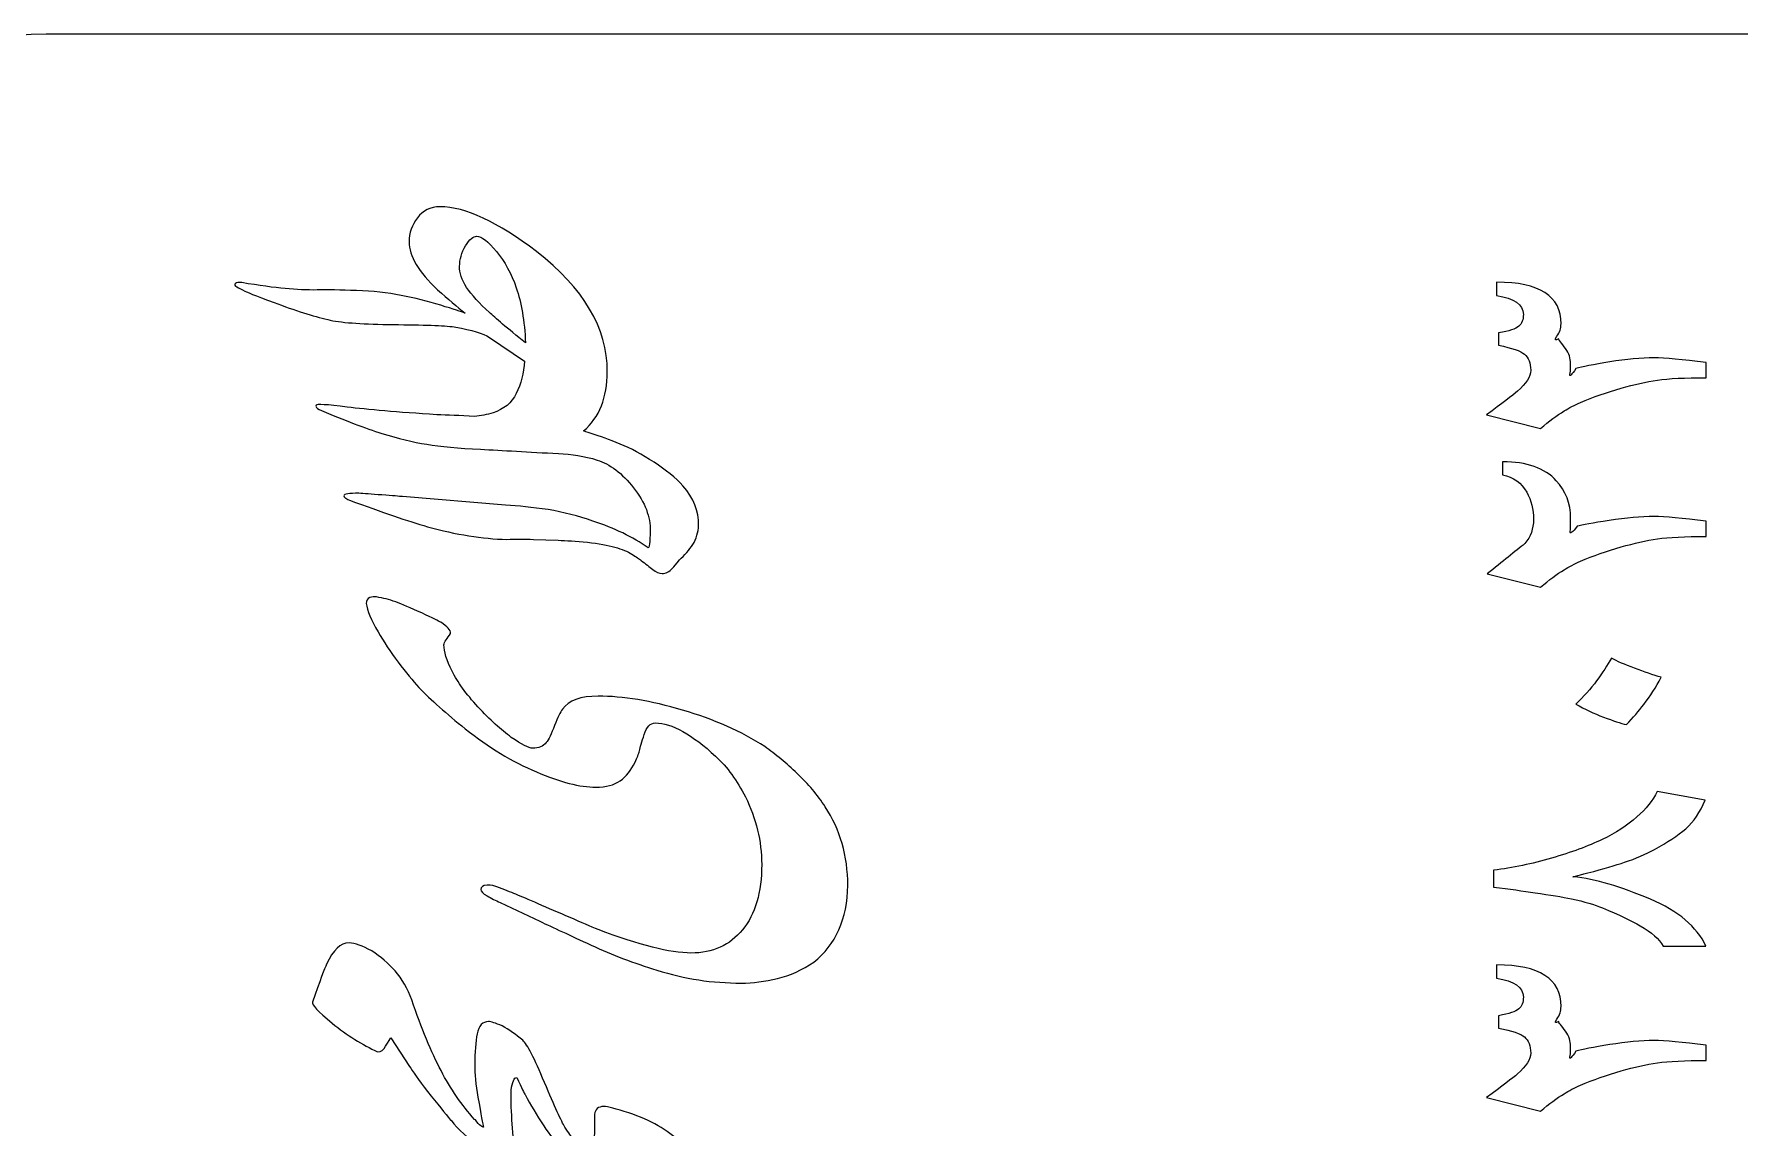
# Model space of a CAD drawing. Header units: millimetres. Extents: x 358 to 527, y 351 to 391.
# Drawn here: x 440.15 to 462.37, y 376.31 to 390.55 of the extents above; entities that cross this region are included whole.
import ezdxf

# ---------------------------------------------------------------- set-up
doc = ezdxf.new("R2010")
doc.units = ezdxf.units.MM
doc.header["$MEASUREMENT"] = 0
doc.layers.add('Layer 1', color=7, linetype='Continuous')

msp = doc.modelspace()

# ---------------------------------------------------------------- linework, layer by layer
at = {"layer": 'Layer 1', "color": 250, "lineweight": 18}
for points, knots in [([(436.5567, 364.3033), (436.5567, 364.3033), (436.5567, 386.8033), (436.5567, 386.8033), (436.5567, 388.8687), (438.2413, 390.5533), (440.3067, 390.5533), (440.3067, 390.5533), (462.8067, 390.5533), (462.8067, 390.5533), (464.8721, 390.5533), (466.5567, 388.8687), (466.5567, 386.8033), (466.5567, 386.8033), (466.5567, 364.3033), (466.5567, 364.3033), (466.5567, 362.2379), (464.8721, 360.5533), (462.8067, 360.5533), (462.8067, 360.5533), (440.3067, 360.5533), (440.3067, 360.5533), (438.2413, 360.5533), (436.5567, 362.2379), (436.5567, 364.3033)], [0, 0, 0, 0, 0.125, 0.125, 0.125, 0.25, 0.25, 0.25, 0.375, 0.375, 0.375, 0.5, 0.5, 0.5, 0.625, 0.625, 0.625, 0.75, 0.75, 0.75, 0.875, 0.875, 0.875, 1, 1, 1, 1]), ([(445.8868, 385.577), (445.9704, 385.5846), (446.051, 385.5999), (446.1293, 385.6225), (446.2705, 385.6684), (446.3728, 385.753), (446.4328, 385.8765), (446.4927, 386), (446.528, 386.1393), (446.5386, 386.2946), (446.5386, 386.2946), (446.0835, 386.605), (446.0835, 386.605), (445.997, 386.6561), (445.8506, 386.702), (445.6443, 386.739), (445.5314, 386.7566), (445.2809, 386.7673), (444.8981, 386.7708), (444.5136, 386.7744), (444.2279, 386.7902), (444.0427, 386.822), (443.8698, 386.8572), (443.6476, 386.9243), (443.3741, 387.0231), (443.099, 387.1236), (442.9403, 387.1853), (442.8979, 387.2065), (442.8556, 387.2294), (442.8203, 387.2471), (442.7921, 387.2612), (442.7639, 387.2788), (442.7586, 387.2947), (442.7744, 387.307), (442.7903, 387.3211), (442.8168, 387.3246), (442.8556, 387.3176), (443.0867, 387.2805), (443.2736, 387.2541), (443.42, 387.24), (443.5664, 387.2277), (443.7058, 387.2206), (443.8381, 387.2223), (443.9704, 387.2241), (444.1415, 387.2223), (444.3514, 387.2153), (444.5612, 387.2082), (444.7553, 387.1871), (444.9317, 387.1518), (445.1099, 387.1183), (445.2809, 387.0759), (445.4485, 387.0231), (445.6143, 386.9719), (445.7201, 386.9366), (445.766, 386.9207), (445.6619, 387.0036), (445.5437, 387.1042), (445.4079, 387.2259), (445.1592, 387.4552), (445.0358, 387.6651), (445.0358, 387.8503), (445.0358, 387.9632), (445.0728, 388.0673), (445.1451, 388.1607), (445.2139, 388.256), (445.3109, 388.3054), (445.4397, 388.3054), (445.7713, 388.3054), (446.1893, 388.1096), (446.6973, 387.7215), (447.3112, 387.2453), (447.6181, 386.7249), (447.6181, 386.1605), (447.6181, 385.8205), (447.515, 385.5629), (447.3076, 385.3865), (447.3489, 385.3737), (447.3866, 385.3613), (447.4205, 385.349), (447.5228, 385.319), (447.6445, 385.2749), (447.7838, 385.2167), (447.9232, 385.1603), (448.0714, 385.0809), (448.2266, 384.9804), (448.3818, 384.8781), (448.5071, 384.7758), (448.604, 384.6717), (448.7434, 384.5112), (448.8104, 384.3401), (448.8069, 384.1602), (448.8034, 384.0685), (448.7787, 383.9838), (448.7328, 383.908), (448.6852, 383.8356), (448.6253, 383.7686), (448.5564, 383.7069), (448.5123, 383.6504), (448.4824, 383.6169), (448.47, 383.6028), (448.4241, 383.5552), (448.3783, 383.5305), (448.3307, 383.5305), (448.2954, 383.5305), (448.2548, 383.5481), (448.2107, 383.5817), (448.1666, 383.6169), (448.1155, 383.6557), (448.0608, 383.7016), (448.0343, 383.721), (447.992, 383.7492), (447.9373, 383.7827), (447.8826, 383.818), (447.8086, 383.848), (447.7169, 383.8745), (447.6269, 383.8991), (447.5069, 383.9221), (447.3587, 383.9379), (447.2106, 383.9521), (447.0818, 383.9609), (446.976, 383.9644), (446.976, 383.9644), (446.6549, 383.975), (446.6549, 383.975), (446.5456, 383.9785), (446.4292, 383.9785), (446.3093, 383.975), (445.9917, 383.982), (445.6478, 384.0367), (445.2756, 384.1408), (445.0234, 384.2131), (444.6847, 384.3278), (444.2579, 384.4866), (444.2296, 384.4971), (444.212, 384.5077), (444.2014, 384.5183), (444.1908, 384.5271), (444.1856, 384.5359), (444.1856, 384.543), (444.1891, 384.5677), (444.2543, 384.5783), (444.3813, 384.5748), (444.443, 384.5712), (444.5436, 384.5642), (444.6812, 384.5535), (444.8223, 384.543), (444.9122, 384.5359), (444.9493, 384.5324), (444.9493, 384.5324), (446.2934, 384.4195), (446.2934, 384.4195), (446.4557, 384.4124), (446.6391, 384.393), (446.8472, 384.363), (447.0466, 384.3278), (447.2406, 384.2784), (447.4311, 384.2131), (447.7097, 384.1232), (447.9497, 384.0068), (448.149, 383.8656), (448.1631, 383.8727), (448.1702, 383.9009), (448.1702, 383.9486), (448.1702, 383.9486), (448.1754, 384.0791), (448.1754, 384.0791), (448.1825, 384.2678), (448.1102, 384.4565), (447.9602, 384.647), (447.8103, 384.8357), (447.6515, 384.9575), (447.4858, 385.0086), (447.3182, 385.0598), (447.1506, 385.088), (446.9813, 385.0916), (446.5915, 385.1144), (446.2528, 385.1339), (445.9653, 385.148), (445.6778, 385.1621), (445.445, 385.1832), (445.265, 385.2132), (445.0868, 385.2415), (444.8911, 385.2891), (444.6812, 385.3544), (444.4713, 385.4196), (444.1997, 385.5237), (443.8645, 385.6648), (443.831, 385.686), (443.8169, 385.7036), (443.8239, 385.7213), (443.831, 385.7389), (443.9651, 385.7319), (444.2296, 385.6983), (444.4925, 385.6648), (444.8822, 385.6313), (445.3991, 385.5978), (445.5335, 385.5942), (445.6955, 385.5874), (445.8868, 385.577)], [0, 0, 0, 0, 0.0151515, 0.0151515, 0.0151515, 0.030303, 0.030303, 0.030303, 0.0454545, 0.0454545, 0.0454545, 0.0606061, 0.0606061, 0.0606061, 0.0757576, 0.0757576, 0.0757576, 0.0909091, 0.0909091, 0.0909091, 0.1060606, 0.1060606, 0.1060606, 0.1212121, 0.1212121, 0.1212121, 0.1363636, 0.1363636, 0.1363636, 0.1515152, 0.1515152, 0.1515152, 0.1666667, 0.1666667, 0.1666667, 0.1818182, 0.1818182, 0.1818182, 0.1969697, 0.1969697, 0.1969697, 0.2121212, 0.2121212, 0.2121212, 0.2272727, 0.2272727, 0.2272727, 0.2424242, 0.2424242, 0.2424242, 0.2575758, 0.2575758, 0.2575758, 0.2727273, 0.2727273, 0.2727273, 0.2878788, 0.2878788, 0.2878788, 0.3030303, 0.3030303, 0.3030303, 0.3181818, 0.3181818, 0.3181818, 0.3333333, 0.3333333, 0.3333333, 0.3484848, 0.3484848, 0.3484848, 0.3636364, 0.3636364, 0.3636364, 0.3787879, 0.3787879, 0.3787879, 0.3939394, 0.3939394, 0.3939394, 0.4090909, 0.4090909, 0.4090909, 0.4242424, 0.4242424, 0.4242424, 0.4393939, 0.4393939, 0.4393939, 0.4545455, 0.4545455, 0.4545455, 0.469697, 0.469697, 0.469697, 0.4848485, 0.4848485, 0.4848485, 0.5, 0.5, 0.5, 0.5151515, 0.5151515, 0.5151515, 0.530303, 0.530303, 0.530303, 0.5454545, 0.5454545, 0.5454545, 0.5606061, 0.5606061, 0.5606061, 0.5757576, 0.5757576, 0.5757576, 0.5909091, 0.5909091, 0.5909091, 0.6060606, 0.6060606, 0.6060606, 0.6212121, 0.6212121, 0.6212121, 0.6363636, 0.6363636, 0.6363636, 0.6515152, 0.6515152, 0.6515152, 0.6666667, 0.6666667, 0.6666667, 0.6818182, 0.6818182, 0.6818182, 0.6969697, 0.6969697, 0.6969697, 0.7121212, 0.7121212, 0.7121212, 0.7272727, 0.7272727, 0.7272727, 0.7424242, 0.7424242, 0.7424242, 0.7575758, 0.7575758, 0.7575758, 0.7727273, 0.7727273, 0.7727273, 0.7878788, 0.7878788, 0.7878788, 0.8030303, 0.8030303, 0.8030303, 0.8181818, 0.8181818, 0.8181818, 0.8333333, 0.8333333, 0.8333333, 0.8484848, 0.8484848, 0.8484848, 0.8636364, 0.8636364, 0.8636364, 0.8787879, 0.8787879, 0.8787879, 0.8939394, 0.8939394, 0.8939394, 0.9090909, 0.9090909, 0.9090909, 0.9242424, 0.9242424, 0.9242424, 0.9393939, 0.9393939, 0.9393939, 0.9545455, 0.9545455, 0.9545455, 0.969697, 0.969697, 0.969697, 0.9848485, 0.9848485, 0.9848485, 1, 1, 1, 1]), ([(445.916, 387.9226), (445.8719, 387.9226), (445.8242, 387.882), (445.7713, 387.7991), (445.7201, 387.7091), (445.6937, 387.6192), (445.6937, 387.5293), (445.6866, 387.3652), (445.8172, 387.1641), (446.0817, 386.9313), (446.1541, 386.8607), (446.3111, 386.7284), (446.5527, 386.5327), (446.5386, 386.822), (446.498, 387.0601), (446.4328, 387.2488), (446.3675, 387.4358), (446.2811, 387.5945), (446.1752, 387.7215), (446.0676, 387.8555), (445.9812, 387.9226), (445.916, 387.9226)], [0, 0, 0, 0, 0.1428571, 0.1428571, 0.1428571, 0.2857143, 0.2857143, 0.2857143, 0.4285714, 0.4285714, 0.4285714, 0.5714286, 0.5714286, 0.5714286, 0.7142857, 0.7142857, 0.7142857, 0.8571429, 0.8571429, 0.8571429, 1, 1, 1, 1]), ([(444.6106, 383.2254), (444.6971, 383.213), (444.7799, 383.19), (444.8611, 383.1618), (444.9422, 383.1318), (445.0551, 383.0842), (445.1998, 383.0172), (445.3444, 382.9502), (445.4273, 382.9096), (445.4485, 382.8955), (445.5349, 382.8408), (445.5773, 382.7914), (445.5773, 382.7508), (445.556, 382.7191), (445.5367, 382.6926), (445.5173, 382.6679), (445.4978, 382.6433), (445.4891, 382.6221), (445.4891, 382.6009), (445.4891, 382.5145), (445.5243, 382.4016), (445.5949, 382.2605), (445.6655, 382.1176), (445.7783, 381.9641), (445.9335, 381.7948), (446.0888, 381.6254), (446.2334, 381.4932), (446.3675, 381.398), (446.5015, 381.3044), (446.595, 381.2568), (446.6462, 381.2568), (446.722, 381.2568), (446.782, 381.2798), (446.8226, 381.3291), (446.8543, 381.3697), (446.8895, 381.4438), (446.9301, 381.5514), (446.9725, 381.6572), (447.006, 381.7295), (447.0342, 381.7631), (447.1136, 381.8777), (447.2688, 381.9341), (447.4999, 381.9341), (447.8192, 381.9341), (448.186, 381.8742), (448.597, 381.7525), (449.0098, 381.6326), (449.366, 381.4738), (449.6695, 381.278), (449.8106, 381.1775), (449.9517, 381.0611), (450.0928, 380.927), (450.2357, 380.7929), (450.3556, 380.6483), (450.4562, 380.4931), (450.6519, 380.1967), (450.7507, 379.8545), (450.7507, 379.47), (450.7436, 379.0325), (450.5955, 378.6992), (450.3062, 378.4716), (450.158, 378.3693), (450.0011, 378.297), (449.8352, 378.2582), (449.6695, 378.2177), (449.5124, 378.1982), (449.3643, 378.1982), (449.1755, 378.1982), (448.9904, 378.2123), (448.8087, 378.2388), (448.6288, 378.267), (448.4471, 378.3094), (448.2636, 378.3676), (447.9673, 378.4575), (447.6815, 378.5651), (447.4064, 378.6939), (447.1312, 378.8209), (446.909, 378.9232), (446.7396, 379.0025), (446.7396, 379.0025), (446.2228, 379.246), (446.2228, 379.246), (446.1646, 379.2742), (446.1082, 379.3025), (446.0517, 379.3342), (445.997, 379.3642), (445.9706, 379.3924), (445.9706, 379.4171), (445.9706, 379.4506), (445.997, 379.47), (446.0517, 379.4717), (446.1082, 379.4735), (446.1488, 379.4665), (446.177, 379.4524), (446.2757, 379.4153), (446.3604, 379.3818), (446.4275, 379.3553), (446.4944, 379.3271), (446.5915, 379.2866), (446.7185, 379.2301), (446.8472, 379.1754), (446.9848, 379.1155), (447.133, 379.052), (447.2811, 378.9884), (447.4028, 378.9356), (447.4999, 378.895), (448.0361, 378.6921), (448.44, 378.5898), (448.7081, 378.5898), (448.9904, 378.5898), (449.2144, 378.6904), (449.3802, 378.8932), (449.546, 379.0943), (449.6289, 379.3783), (449.6289, 379.7434), (449.6289, 380.0468), (449.5583, 380.3396), (449.4172, 380.6236), (449.3096, 380.8335), (449.1809, 381.0098), (449.0291, 381.151), (448.8775, 381.2921), (448.7346, 381.3997), (448.6023, 381.4738), (448.47, 381.5479), (448.3501, 381.5849), (448.2443, 381.5849), (448.1789, 381.5849), (448.1296, 381.5355), (448.0996, 381.4367), (448.0679, 381.338), (448.0467, 381.2674), (448.0361, 381.2233), (448.0273, 381.181), (448.0079, 381.1316), (447.9797, 381.0752), (447.9285, 380.9693), (447.8633, 380.8882), (447.7856, 380.8317), (447.708, 380.777), (447.6022, 380.7488), (447.4681, 380.7488), (447.2653, 380.7488), (447.006, 380.8158), (446.6938, 380.9481), (446.3798, 381.0804), (446.0711, 381.2674), (445.7678, 381.509), (445.5208, 381.7066), (445.3179, 381.8865), (445.1645, 382.047), (445.0851, 382.1335), (444.9934, 382.2446), (444.8928, 382.3787), (444.7905, 382.5127), (444.7041, 382.6433), (444.6318, 382.772), (444.5418, 382.9272), (444.4907, 383.049), (444.4766, 383.1389), (444.4766, 383.1759), (444.4925, 383.2024), (444.5225, 383.2165), (444.5542, 383.2289), (444.5824, 383.2324), (444.6106, 383.2254)], [0, 0, 0, 0, 0.0181818, 0.0181818, 0.0181818, 0.0363636, 0.0363636, 0.0363636, 0.0545455, 0.0545455, 0.0545455, 0.0727273, 0.0727273, 0.0727273, 0.0909091, 0.0909091, 0.0909091, 0.1090909, 0.1090909, 0.1090909, 0.1272727, 0.1272727, 0.1272727, 0.1454545, 0.1454545, 0.1454545, 0.1636364, 0.1636364, 0.1636364, 0.1818182, 0.1818182, 0.1818182, 0.2, 0.2, 0.2, 0.2181818, 0.2181818, 0.2181818, 0.2363636, 0.2363636, 0.2363636, 0.2545455, 0.2545455, 0.2545455, 0.2727273, 0.2727273, 0.2727273, 0.2909091, 0.2909091, 0.2909091, 0.3090909, 0.3090909, 0.3090909, 0.3272727, 0.3272727, 0.3272727, 0.3454545, 0.3454545, 0.3454545, 0.3636364, 0.3636364, 0.3636364, 0.3818182, 0.3818182, 0.3818182, 0.4, 0.4, 0.4, 0.4181818, 0.4181818, 0.4181818, 0.4363636, 0.4363636, 0.4363636, 0.4545455, 0.4545455, 0.4545455, 0.4727273, 0.4727273, 0.4727273, 0.4909091, 0.4909091, 0.4909091, 0.5090909, 0.5090909, 0.5090909, 0.5272727, 0.5272727, 0.5272727, 0.5454545, 0.5454545, 0.5454545, 0.5636364, 0.5636364, 0.5636364, 0.5818182, 0.5818182, 0.5818182, 0.6, 0.6, 0.6, 0.6181818, 0.6181818, 0.6181818, 0.6363636, 0.6363636, 0.6363636, 0.6545455, 0.6545455, 0.6545455, 0.6727273, 0.6727273, 0.6727273, 0.6909091, 0.6909091, 0.6909091, 0.7090909, 0.7090909, 0.7090909, 0.7272727, 0.7272727, 0.7272727, 0.7454545, 0.7454545, 0.7454545, 0.7636364, 0.7636364, 0.7636364, 0.7818182, 0.7818182, 0.7818182, 0.8, 0.8, 0.8, 0.8181818, 0.8181818, 0.8181818, 0.8363636, 0.8363636, 0.8363636, 0.8545455, 0.8545455, 0.8545455, 0.8727273, 0.8727273, 0.8727273, 0.8909091, 0.8909091, 0.8909091, 0.9090909, 0.9090909, 0.9090909, 0.9272727, 0.9272727, 0.9272727, 0.9454545, 0.9454545, 0.9454545, 0.9636364, 0.9636364, 0.9636364, 0.9818182, 0.9818182, 0.9818182, 1, 1, 1, 1]), ([(445.5773, 376.415), (445.5049, 376.5014), (445.4061, 376.6249), (445.2773, 376.7871), (445.1574, 376.9459), (445.0781, 377.0535), (445.041, 377.1135), (445.041, 377.1135), (444.7976, 377.4839), (444.7976, 377.4839), (444.7905, 377.4751), (444.7676, 377.4381), (444.7306, 377.3763), (444.7058, 377.3287), (444.6724, 377.304), (444.6265, 377.304), (444.4272, 377.394), (444.2296, 377.5174), (444.032, 377.6762), (443.8469, 377.8314), (443.7622, 377.9214), (443.7798, 377.9496), (443.8751, 378.2283), (443.9368, 378.3941), (443.9597, 378.4452), (444.0462, 378.6287), (444.145, 378.7204), (444.2543, 378.7204), (444.3302, 378.7204), (444.4289, 378.6851), (444.5489, 378.6163), (444.6671, 378.5405), (444.7676, 378.454), (444.854, 378.3588), (444.944, 378.2512), (445.0163, 378.126), (445.071, 377.9813), (445.198, 377.6056), (445.325, 377.2987), (445.452, 377.0588), (445.5752, 376.8227), (445.7207, 376.6105), (445.8899, 376.424), (445.8899, 376.424), (445.9018, 376.4167), (445.9018, 376.4167), (445.9247, 376.3779), (445.9477, 376.3532), (445.9688, 376.3409), (445.99, 376.3285), (446.0006, 376.3232), (446.0041, 376.3232), (445.997, 376.3532), (445.9741, 376.4837), (445.9318, 376.7113), (445.9053, 376.8788), (445.8912, 377.02), (445.8912, 377.1346), (445.8912, 377.2986), (445.9018, 377.4344), (445.9212, 377.5367), (445.9424, 377.6444), (445.9917, 377.6973), (446.0711, 377.6973), (446.1029, 377.6973), (446.1611, 377.6779), (446.2475, 377.6408), (446.3375, 377.5915), (446.4275, 377.5297), (446.5156, 377.4539), (446.5756, 377.4027), (446.6691, 377.2193), (446.7996, 376.9035), (446.9319, 376.5896), (447.0201, 376.3955), (447.0659, 376.3232), (447.1136, 376.2509), (447.1524, 376.1962), (447.1823, 376.1574), (447.2099, 376.1366), (447.2303, 376.1138), (447.2432, 376.0892), (447.305, 376.0353), (447.3542, 376.0282), (447.3905, 376.0692), (447.4293, 376.1098), (447.4487, 376.1786), (447.4505, 376.2756), (447.4523, 376.3726), (447.4523, 376.4432), (447.4523, 376.4873), (447.4593, 376.556), (447.4999, 376.5914), (447.5722, 376.5914), (447.6233, 376.5914), (447.7327, 376.5631), (447.8967, 376.5084), (448.186, 376.4114), (448.4083, 376.2862), (448.5635, 376.1309), (448.7258, 375.9687), (448.8069, 375.7923), (448.8069, 375.5983), (448.8069, 375.4166), (448.7152, 375.2737), (448.5335, 375.1697), (448.3889, 375.0905), (448.2208, 375.0419), (448.0297, 375.0257), (448.1354, 374.9555), (448.274, 374.8607), (448.4453, 374.741), (448.5353, 374.6687), (448.5988, 374.6069), (448.6358, 374.554), (448.6852, 374.4852), (448.724, 374.4164), (448.7522, 374.3459), (448.7822, 374.2754), (448.8051, 374.1977), (448.8245, 374.1131), (448.844, 374.0284), (448.8634, 373.9455), (448.8845, 373.8626), (448.8845, 373.8626), (448.9674, 373.5204), (448.9674, 373.5204), (448.9904, 373.3828), (448.9939, 373.2981), (448.978, 373.2681), (448.9286, 373.2681), (448.8686, 373.3246), (448.7963, 373.4393), (448.7311, 373.5416), (448.664, 373.6474), (448.597, 373.7532), (448.53, 373.8608), (448.4647, 373.9667), (448.3994, 374.0742), (448.2089, 374.3459), (448.0308, 374.5505), (447.8668, 374.6846), (447.738, 374.7869), (447.6269, 374.868), (447.5299, 374.9262), (447.4752, 374.965), (447.38, 375.0215), (447.2459, 375.0973), (447.2459, 375.0973), (447.1434, 375.1473), (447.1434, 375.1473), (447.1154, 375.1592), (447.0885, 375.172), (447.0624, 375.1856), (447.0499, 375.1918), (447.0378, 375.1981), (447.026, 375.2046), (447.026, 375.2046), (446.7908, 375.3195), (446.7908, 375.3195), (446.6849, 375.3707), (446.5985, 375.4219), (446.5333, 375.4695), (446.468, 375.5135), (446.4362, 375.5559), (446.4398, 375.593), (446.4574, 375.6282), (446.4909, 375.6388), (446.5439, 375.6247), (446.6567, 375.5859), (446.7308, 375.563), (446.7661, 375.5524), (446.8962, 375.5132), (446.9992, 375.4877), (447.0737, 375.4763), (447.3857, 375.4937), (447.5548, 375.5447), (447.5828, 375.63), (447.544, 375.6671), (447.461, 375.7217), (447.3341, 375.7905), (447.2582, 375.8311), (447.2071, 375.8629), (447.1788, 375.8822), (447.1724, 375.8874), (447.1669, 375.8933), (447.1622, 375.8999), (447.124, 375.931), (447.0835, 375.9693), (447.0431, 376.0127), (446.946, 376.1204), (446.8631, 376.228), (446.7908, 376.3391), (446.6973, 376.4802), (446.6162, 376.616), (446.5474, 376.7465), (446.5403, 376.7571), (446.5033, 376.8312), (446.438, 376.9688), (446.4045, 376.9688), (446.3798, 376.9141), (446.3657, 376.803), (446.3621, 376.7078), (446.3657, 376.5772), (446.3763, 376.4167), (446.3763, 376.4167), (446.4186, 375.8787), (446.4186, 375.8787), (446.4186, 375.854), (446.3975, 375.847), (446.3569, 375.8576), (446.2669, 375.8787), (446.1364, 375.9458), (445.9688, 376.0622), (445.8017, 376.1753), (445.6742, 376.2919), (445.5844, 376.4119), (445.5844, 376.4119), (445.5773, 376.415), (445.5773, 376.415)], [0, 0, 0, 0, 0.0136986, 0.0136986, 0.0136986, 0.0273973, 0.0273973, 0.0273973, 0.0410959, 0.0410959, 0.0410959, 0.0547945, 0.0547945, 0.0547945, 0.0684932, 0.0684932, 0.0684932, 0.0821918, 0.0821918, 0.0821918, 0.0958904, 0.0958904, 0.0958904, 0.109589, 0.109589, 0.109589, 0.1232877, 0.1232877, 0.1232877, 0.1369863, 0.1369863, 0.1369863, 0.1506849, 0.1506849, 0.1506849, 0.1643836, 0.1643836, 0.1643836, 0.1780822, 0.1780822, 0.1780822, 0.1917808, 0.1917808, 0.1917808, 0.2054795, 0.2054795, 0.2054795, 0.2191781, 0.2191781, 0.2191781, 0.2328767, 0.2328767, 0.2328767, 0.2465753, 0.2465753, 0.2465753, 0.260274, 0.260274, 0.260274, 0.2739726, 0.2739726, 0.2739726, 0.2876712, 0.2876712, 0.2876712, 0.3013699, 0.3013699, 0.3013699, 0.3150685, 0.3150685, 0.3150685, 0.3287671, 0.3287671, 0.3287671, 0.3424658, 0.3424658, 0.3424658, 0.3561644, 0.3561644, 0.3561644, 0.369863, 0.369863, 0.369863, 0.3835616, 0.3835616, 0.3835616, 0.3972603, 0.3972603, 0.3972603, 0.4109589, 0.4109589, 0.4109589, 0.4246575, 0.4246575, 0.4246575, 0.4383562, 0.4383562, 0.4383562, 0.4520548, 0.4520548, 0.4520548, 0.4657534, 0.4657534, 0.4657534, 0.4794521, 0.4794521, 0.4794521, 0.4931507, 0.4931507, 0.4931507, 0.5068493, 0.5068493, 0.5068493, 0.5205479, 0.5205479, 0.5205479, 0.5342466, 0.5342466, 0.5342466, 0.5479452, 0.5479452, 0.5479452, 0.5616438, 0.5616438, 0.5616438, 0.5753425, 0.5753425, 0.5753425, 0.5890411, 0.5890411, 0.5890411, 0.6027397, 0.6027397, 0.6027397, 0.6164384, 0.6164384, 0.6164384, 0.630137, 0.630137, 0.630137, 0.6438356, 0.6438356, 0.6438356, 0.6575342, 0.6575342, 0.6575342, 0.6712329, 0.6712329, 0.6712329, 0.6849315, 0.6849315, 0.6849315, 0.6986301, 0.6986301, 0.6986301, 0.7123288, 0.7123288, 0.7123288, 0.7260274, 0.7260274, 0.7260274, 0.739726, 0.739726, 0.739726, 0.7534247, 0.7534247, 0.7534247, 0.7671233, 0.7671233, 0.7671233, 0.7808219, 0.7808219, 0.7808219, 0.7945205, 0.7945205, 0.7945205, 0.8082192, 0.8082192, 0.8082192, 0.8219178, 0.8219178, 0.8219178, 0.8356164, 0.8356164, 0.8356164, 0.8493151, 0.8493151, 0.8493151, 0.8630137, 0.8630137, 0.8630137, 0.8767123, 0.8767123, 0.8767123, 0.890411, 0.890411, 0.890411, 0.9041096, 0.9041096, 0.9041096, 0.9178082, 0.9178082, 0.9178082, 0.9315068, 0.9315068, 0.9315068, 0.9452055, 0.9452055, 0.9452055, 0.9589041, 0.9589041, 0.9589041, 0.9726027, 0.9726027, 0.9726027, 0.9863014, 0.9863014, 0.9863014, 1, 1, 1, 1])]:
    msp.add_open_spline(points, degree=3, knots=knots, dxfattribs=at)
at = {"layer": 'Layer 1', "color": 250, "lineweight": 9}
for points, knots in [([(459.5507, 386.9052), (459.5507, 387.0339), (459.4343, 387.1159), (459.2024, 387.1503), (459.2024, 387.1503), (459.2024, 387.324), (459.2024, 387.324), (459.7623, 387.324), (460.0419, 387.1424), (460.0419, 386.7808), (460.0419, 386.7244), (460.0242, 386.6706), (459.989, 386.6194), (459.9537, 386.5692), (459.9607, 386.5577), (460.011, 386.5877), (460.0022, 386.5895), (460.026, 386.5551), (460.0833, 386.4836), (460.1362, 386.4202), (460.1636, 386.3558), (460.1636, 386.2905), (460.1636, 386.2817), (460.1636, 386.2711), (460.1644, 386.2579), (460.1653, 386.2447), (460.1662, 386.2297), (460.1662, 386.2129), (460.1662, 386.1821), (460.1627, 386.1512), (460.1565, 386.1212), (460.1503, 386.0912), (460.1768, 386.1168), (460.2359, 386.1997), (460.3152, 386.2226), (460.4616, 386.2508), (460.6777, 386.2861), (460.8928, 386.3214), (461.0851, 386.339), (461.2535, 386.339), (461.3963, 386.339), (461.623, 386.3187), (461.9325, 386.2773), (461.9325, 386.2773), (461.9325, 386.0807), (461.9325, 386.0807), (461.6574, 386.0807), (461.4457, 386.0701), (461.2985, 386.0489), (461.1512, 386.0269), (460.9934, 385.9925), (460.8249, 385.944), (460.6389, 385.8911), (460.4625, 385.8285), (460.295, 385.7579), (460.2174, 385.7235), (460.1468, 385.6865), (460.0833, 385.6468), (459.9881, 385.5904), (459.8858, 385.5145), (459.7756, 385.4193), (459.7756, 385.4193), (459.0728, 385.5957), (459.0728, 385.5957), (459.2729, 385.7456), (459.407, 385.8487), (459.4757, 385.9052), (459.5895, 386.0039), (459.6468, 386.0939), (459.6468, 386.1768), (459.6468, 386.2711), (459.6195, 386.3408), (459.5666, 386.3858), (459.5145, 386.429), (459.4017, 386.4678), (459.228, 386.5022), (459.228, 386.5022), (459.228, 386.6627), (459.228, 386.6627), (459.3655, 386.6865), (459.4537, 386.7156), (459.4925, 386.75), (459.5313, 386.7843), (459.5507, 386.8364), (459.5507, 386.9052)], [0, 0, 0, 0, 0.0357143, 0.0357143, 0.0357143, 0.0714286, 0.0714286, 0.0714286, 0.1071429, 0.1071429, 0.1071429, 0.1428571, 0.1428571, 0.1428571, 0.1785714, 0.1785714, 0.1785714, 0.2142857, 0.2142857, 0.2142857, 0.25, 0.25, 0.25, 0.2857143, 0.2857143, 0.2857143, 0.3214286, 0.3214286, 0.3214286, 0.3571429, 0.3571429, 0.3571429, 0.3928571, 0.3928571, 0.3928571, 0.4285714, 0.4285714, 0.4285714, 0.4642857, 0.4642857, 0.4642857, 0.5, 0.5, 0.5, 0.5357143, 0.5357143, 0.5357143, 0.5714286, 0.5714286, 0.5714286, 0.6071429, 0.6071429, 0.6071429, 0.6428571, 0.6428571, 0.6428571, 0.6785714, 0.6785714, 0.6785714, 0.7142857, 0.7142857, 0.7142857, 0.75, 0.75, 0.75, 0.7857143, 0.7857143, 0.7857143, 0.8214286, 0.8214286, 0.8214286, 0.8571429, 0.8571429, 0.8571429, 0.8928571, 0.8928571, 0.8928571, 0.9285714, 0.9285714, 0.9285714, 0.9642857, 0.9642857, 0.9642857, 1, 1, 1, 1]), ([(459.683, 384.2359), (459.683, 384.3655), (459.6539, 384.4828), (459.5948, 384.5895), (459.5278, 384.7121), (459.4228, 384.787), (459.28, 384.8143), (459.28, 384.8143), (459.28, 384.9854), (459.28, 384.9854), (459.5966, 384.9854), (459.8302, 384.9034), (459.9801, 384.7394), (460.1036, 384.6054), (460.1662, 384.4422), (460.1662, 384.2517), (460.1662, 384.2517), (460.1662, 384.2129), (460.1662, 384.2129), (460.1662, 384.1574), (460.1644, 384.1124), (460.1609, 384.0771), (460.1574, 384.0419), (460.1883, 384.0648), (460.2535, 384.1459), (460.3144, 384.1627), (460.4528, 384.1883), (460.6706, 384.2218), (460.8884, 384.2553), (461.0833, 384.272), (461.2535, 384.272), (461.3963, 384.272), (461.623, 384.2517), (461.9325, 384.2103), (461.9325, 384.2103), (461.9325, 384.0137), (461.9325, 384.0137), (461.6574, 384.0137), (461.4457, 384.0031), (461.2985, 383.9819), (461.1512, 383.9599), (460.9934, 383.9255), (460.8249, 383.877), (460.6389, 383.8232), (460.4625, 383.7615), (460.295, 383.6909), (460.2174, 383.6565), (460.1468, 383.6195), (460.0833, 383.5798), (459.9881, 383.5234), (459.8858, 383.4475), (459.7756, 383.3523), (459.7756, 383.3523), (459.0807, 383.5251), (459.0807, 383.5251), (459.2809, 383.6874), (459.444, 383.8188), (459.5719, 383.9211), (459.6459, 384.0101), (459.683, 384.1151), (459.683, 384.2359)], [0, 0, 0, 0, 0.05, 0.05, 0.05, 0.1, 0.1, 0.1, 0.15, 0.15, 0.15, 0.2, 0.2, 0.2, 0.25, 0.25, 0.25, 0.3, 0.3, 0.3, 0.35, 0.35, 0.35, 0.4, 0.4, 0.4, 0.45, 0.45, 0.45, 0.5, 0.5, 0.5, 0.55, 0.55, 0.55, 0.6, 0.6, 0.6, 0.65, 0.65, 0.65, 0.7, 0.7, 0.7, 0.75, 0.75, 0.75, 0.8, 0.8, 0.8, 0.85, 0.85, 0.85, 0.9, 0.9, 0.9, 0.95, 0.95, 0.95, 1, 1, 1, 1]), ([(461.3461, 382.1795), (461.2791, 382.0498), (461.2041, 381.9325), (461.1212, 381.8276), (461.0542, 381.7403), (460.9784, 381.6521), (460.8946, 381.5639), (460.8205, 381.5816), (460.7209, 381.6133), (460.5957, 381.6609), (460.4713, 381.7086), (460.3514, 381.765), (460.2359, 381.8303), (460.3373, 381.9281), (460.4272, 382.0295), (460.5057, 382.1336), (460.5842, 382.2385), (460.6477, 382.3364), (460.6979, 382.4299), (460.772, 382.3884), (460.8725, 382.3444), (461.0004, 382.2967), (461.1274, 382.2491), (461.2429, 382.2103), (461.3461, 382.1795)], [0, 0, 0, 0, 0.125, 0.125, 0.125, 0.25, 0.25, 0.25, 0.375, 0.375, 0.375, 0.5, 0.5, 0.5, 0.625, 0.625, 0.625, 0.75, 0.75, 0.75, 0.875, 0.875, 0.875, 1, 1, 1, 1]), ([(461.3725, 378.6804), (461.3205, 378.7721), (461.2209, 378.8594), (461.0727, 378.944), (460.9607, 379.0093), (460.7967, 379.0869), (460.5815, 379.1768), (460.4801, 379.2201), (460.3461, 379.2597), (460.1786, 379.2959), (460.0595, 379.3197), (459.9017, 379.3462), (459.7033, 379.3753), (459.5481, 379.3982), (459.3682, 379.422), (459.1636, 379.4476), (459.1636, 379.4476), (459.1636, 379.6671), (459.1636, 379.6671), (459.4114, 379.6989), (459.6636, 379.7509), (459.9193, 379.825), (460.175, 379.8991), (460.3937, 379.9802), (460.5763, 380.0684), (460.7509, 380.1504), (460.9025, 380.2491), (461.0313, 380.3629), (461.1503, 380.4643), (461.2376, 380.5745), (461.2949, 380.6936), (461.2949, 380.6936), (461.9175, 380.5798), (461.9175, 380.5798), (461.8558, 380.4229), (461.772, 380.2994), (461.6671, 380.2086), (461.5621, 380.1186), (461.4263, 380.0287), (461.2614, 379.9387), (461.1459, 379.877), (461.0145, 379.8206), (460.8681, 379.7712), (460.7553, 379.7333), (460.5965, 379.6874), (460.3928, 379.6336), (460.242, 379.5931), (460.1777, 379.5754), (460.2024, 379.5825), (460.4881, 379.5516), (460.8232, 379.4537), (461.2068, 379.2906), (461.5701, 379.1354), (461.8108, 378.9326), (461.9281, 378.6804), (461.9281, 378.6804), (461.3725, 378.6804), (461.3725, 378.6804)], [0, 0, 0, 0, 0.0526316, 0.0526316, 0.0526316, 0.1052632, 0.1052632, 0.1052632, 0.1578947, 0.1578947, 0.1578947, 0.2105263, 0.2105263, 0.2105263, 0.2631579, 0.2631579, 0.2631579, 0.3157895, 0.3157895, 0.3157895, 0.3684211, 0.3684211, 0.3684211, 0.4210526, 0.4210526, 0.4210526, 0.4736842, 0.4736842, 0.4736842, 0.5263158, 0.5263158, 0.5263158, 0.5789474, 0.5789474, 0.5789474, 0.6315789, 0.6315789, 0.6315789, 0.6842105, 0.6842105, 0.6842105, 0.7368421, 0.7368421, 0.7368421, 0.7894737, 0.7894737, 0.7894737, 0.8421053, 0.8421053, 0.8421053, 0.8947368, 0.8947368, 0.8947368, 0.9473684, 0.9473684, 0.9473684, 1, 1, 1, 1]), ([(459.5507, 378.0164), (459.5507, 378.1451), (459.4343, 378.2271), (459.2024, 378.2615), (459.2024, 378.2615), (459.2024, 378.4352), (459.2024, 378.4352), (459.7623, 378.4352), (460.0419, 378.2536), (460.0419, 377.892), (460.0419, 377.8356), (460.0242, 377.7818), (459.989, 377.7306), (459.9537, 377.6804), (459.9607, 377.6689), (460.011, 377.6989), (460.0022, 377.7007), (460.026, 377.6663), (460.0833, 377.5948), (460.1362, 377.5314), (460.1636, 377.467), (460.1636, 377.4017), (460.1636, 377.3929), (460.1636, 377.3823), (460.1644, 377.3691), (460.1653, 377.3559), (460.1662, 377.3409), (460.1662, 377.3241), (460.1662, 377.2933), (460.1627, 377.2624), (460.1565, 377.2324), (460.1503, 377.2024), (460.1768, 377.228), (460.2359, 377.3109), (460.3152, 377.3338), (460.4616, 377.362), (460.6777, 377.3973), (460.8928, 377.4326), (461.0851, 377.4502), (461.2535, 377.4502), (461.3963, 377.4502), (461.623, 377.4299), (461.9325, 377.3885), (461.9325, 377.3885), (461.9325, 377.1919), (461.9325, 377.1919), (461.6574, 377.1919), (461.4457, 377.1813), (461.2985, 377.1601), (461.1512, 377.1381), (460.9934, 377.1037), (460.8249, 377.0552), (460.6389, 377.0023), (460.4625, 376.9397), (460.295, 376.8691), (460.2174, 376.8347), (460.1468, 376.7977), (460.0833, 376.758), (459.9881, 376.7016), (459.8858, 376.6257), (459.7756, 376.5305), (459.7756, 376.5305), (459.0728, 376.7069), (459.0728, 376.7069), (459.2729, 376.8568), (459.407, 376.9599), (459.4757, 377.0164), (459.5895, 377.1151), (459.6468, 377.2051), (459.6468, 377.288), (459.6468, 377.3823), (459.6195, 377.452), (459.5666, 377.497), (459.5145, 377.5402), (459.4017, 377.579), (459.228, 377.6134), (459.228, 377.6134), (459.228, 377.7739), (459.228, 377.7739), (459.3655, 377.7977), (459.4537, 377.8268), (459.4925, 377.8612), (459.5313, 377.8955), (459.5507, 377.9476), (459.5507, 378.0164)], [0, 0, 0, 0, 0.0357143, 0.0357143, 0.0357143, 0.0714286, 0.0714286, 0.0714286, 0.1071429, 0.1071429, 0.1071429, 0.1428571, 0.1428571, 0.1428571, 0.1785714, 0.1785714, 0.1785714, 0.2142857, 0.2142857, 0.2142857, 0.25, 0.25, 0.25, 0.2857143, 0.2857143, 0.2857143, 0.3214286, 0.3214286, 0.3214286, 0.3571429, 0.3571429, 0.3571429, 0.3928571, 0.3928571, 0.3928571, 0.4285714, 0.4285714, 0.4285714, 0.4642857, 0.4642857, 0.4642857, 0.5, 0.5, 0.5, 0.5357143, 0.5357143, 0.5357143, 0.5714286, 0.5714286, 0.5714286, 0.6071429, 0.6071429, 0.6071429, 0.6428571, 0.6428571, 0.6428571, 0.6785714, 0.6785714, 0.6785714, 0.7142857, 0.7142857, 0.7142857, 0.75, 0.75, 0.75, 0.7857143, 0.7857143, 0.7857143, 0.8214286, 0.8214286, 0.8214286, 0.8571429, 0.8571429, 0.8571429, 0.8928571, 0.8928571, 0.8928571, 0.9285714, 0.9285714, 0.9285714, 0.9642857, 0.9642857, 0.9642857, 1, 1, 1, 1])]:
    msp.add_open_spline(points, degree=3, knots=knots, dxfattribs=at)

doc.saveas('drawing.dxf')
